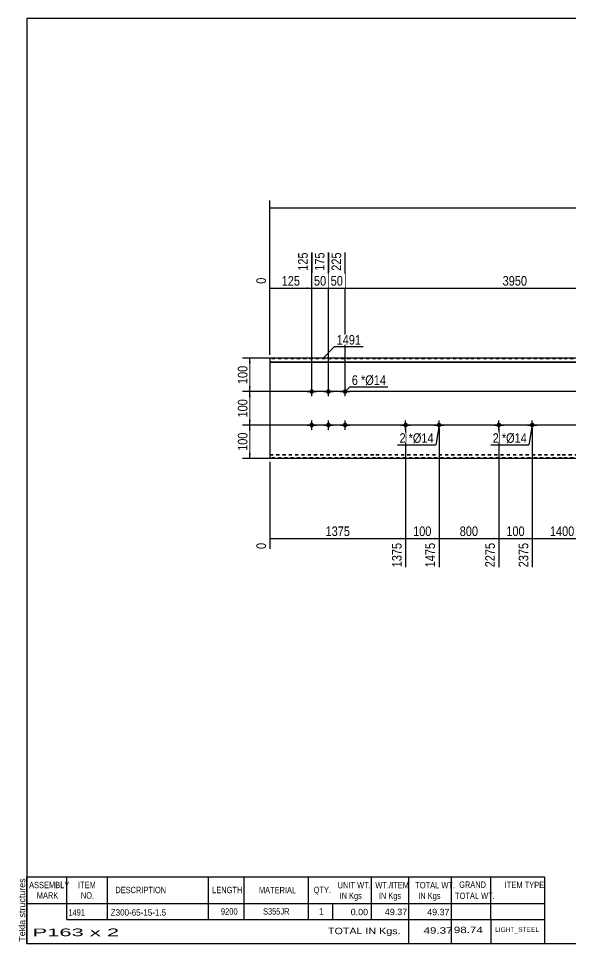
# Model space of a CAD drawing. Header units: millimetres. Extents: x -75 to 327, y -160 to 117.
# Drawn here: x -75.3 to 90, y -160.3 to 116.8 of the extents above; entities that cross this region are included whole.
import ezdxf

# ---------------------------------------------------------------- set-up
doc = ezdxf.new("R2010")
doc.units = ezdxf.units.MM
doc.linetypes.add('DXK_LINE_DOT1', pattern=[1.8814, 0.9407, -0.9407])
doc.styles.add('Arial', font='ARIAL.TTF', dxfattribs={"height": 0.2})
doc.styles.add('Arial Narrow', font='ARIALN.TTF', dxfattribs={"height": 0.2})

# ---------------------------------------------------------------- blocks, each defined once
blk = doc.blocks.new('Unknown-629092003-1742')
at = {"color": 5, "linetype": 'Continuous'}
for p, q in [((327.25, 116.75), (-72.75, 116.75)), ((-72.75, 116.75), (-72.75, -160.25)), ((327.25, -160.25), (327.25, 116.75)), ((-72.75, -160.25), (327.25, -160.25))]:
    blk.add_line(p, q, dxfattribs=at)
at = {"color": 174, "linetype": 'Continuous', "style": 'Arial'}
blk.add_text('Tekla structures', height=1.9102, rotation=90, dxfattribs=at).set_placement((-73.25, -159.75))
blk = doc.blocks.new('Bolt-629092003-1223 - 1203')
at = {"linetype": 'Continuous'}
for points in [[(11.8, 5, -1), (13.2, 5, -1)], [(16.8, 5, -1), (18.2, 5, -1)], [(21.8, 5, -1), (23.2, 5, -1)], [(11.8, -5, -1), (13.2, -5, -1)], [(16.8, -5, -1), (18.2, -5, -1)], [(21.8, -5, -1), (23.2, -5, -1)]]:
    blk.add_hatch(color=3, dxfattribs=at).paths.add_polyline_path(points)
at = {"color": 3, "linetype": 'Continuous'}
for p, q in [((12.5, 3.6), (12.5, 6.4)), ((17.5, 3.6), (17.5, 6.4)), ((22.5, 3.6), (22.5, 6.4)), ((11.1, 5), (13.9, 5)), ((16.1, 5), (18.9, 5)), ((21.1, 5), (23.9, 5)), ((11.1, -5), (13.9, -5)), ((12.5, -6.4), (12.5, -3.6)), ((16.1, -5), (18.9, -5)), ((17.5, -6.4), (17.5, -3.6)), ((21.1, -5), (23.9, -5)), ((22.5, -6.4), (22.5, -3.6))]:
    blk.add_line(p, q, dxfattribs=at)
blk = doc.blocks.new('Part-629092003-1218 - 1203')
at = {"color": 2, "linetype": 'Continuous'}
for p, q in [((0, 15), (0, -15)), ((31.6, 15), (0, 15)), ((0, 13.94), (31.6, 13.94)), ((59.5, 15), (31.7, 15)), ((31.7, 13.94), (59.5, 13.94)), ((87.4, 15), (59.6, 15)), ((59.6, 13.94), (87.4, 13.94)), ((115.3, 15), (87.5, 15)), ((87.5, 13.94), (115.3, 13.94)), ((132.8, 15), (115.4, 15)), ((115.4, 13.94), (132.8, 13.94)), ((160.7, 15), (132.9, 15)), ((132.9, 13.94), (160.7, 13.94)), ((188.6, 15), (160.8, 15)), ((160.8, 13.94), (188.6, 13.94)), ((206.89, 15), (188.7, 15)), ((188.7, 13.94), (206.89, 13.94)), ((246.59, 15), (206.99, 15)), ((206.99, 13.94), (246.59, 13.94)), ((258.28, 15), (246.69, 15)), ((246.69, 13.94), (258.28, 13.94)), ((258.28, 13.94), (258.28, 15)), ((258.28, -15), (258.28, 13.94)), ((0, 13.83), (31.6, 13.83)), ((31.7, 13.83), (59.5, 13.83)), ((59.6, 13.83), (87.4, 13.83)), ((87.5, 13.83), (115.3, 13.83)), ((115.4, 13.83), (132.8, 13.83)), ((132.9, 13.83), (160.7, 13.83)), ((160.8, 13.83), (188.6, 13.83)), ((188.7, 13.83), (206.89, 13.83)), ((206.99, 13.83), (246.59, 13.83)), ((246.69, 13.83), (258.28, 13.83)), ((31.6, -15), (0, -15)), ((59.5, -15), (31.7, -15)), ((87.4, -15), (59.6, -15)), ((115.3, -15), (87.5, -15)), ((132.8, -15), (115.4, -15)), ((160.7, -15), (132.9, -15)), ((188.6, -15), (160.8, -15)), ((206.89, -15), (188.7, -15)), ((246.59, -15), (206.99, -15)), ((258.28, -15), (246.69, -15))]:
    blk.add_line(p, q, dxfattribs=at)
at = {"color": 7, "linetype": 'DXK_LINE_DOT1'}
for p, q in [((31.6, 14.85), (0, 14.85)), ((59.5, 14.85), (31.7, 14.85)), ((87.4, 14.85), (59.6, 14.85)), ((115.3, 14.85), (87.5, 14.85)), ((132.8, 14.85), (115.4, 14.85)), ((160.7, 14.85), (132.9, 14.85)), ((188.6, 14.85), (160.8, 14.85)), ((206.89, 14.85), (188.7, 14.85)), ((246.59, 14.85), (206.99, 14.85)), ((258.28, 14.85), (246.69, 14.85)), ((0, -13.83), (31.6, -13.83)), ((31.7, -13.83), (59.5, -13.83)), ((59.6, -13.83), (87.4, -13.83)), ((87.5, -13.83), (115.3, -13.83)), ((115.4, -13.83), (132.8, -13.83)), ((132.9, -13.83), (160.7, -13.83)), ((160.8, -13.83), (188.6, -13.83)), ((188.7, -13.83), (206.89, -13.83)), ((206.99, -13.83), (246.59, -13.83)), ((246.69, -13.83), (258.28, -13.83)), ((0, -13.94), (31.6, -13.94)), ((31.6, -14.85), (0, -14.85)), ((31.7, -13.94), (59.5, -13.94)), ((59.5, -14.85), (31.7, -14.85)), ((59.6, -13.94), (87.4, -13.94)), ((87.4, -14.85), (59.6, -14.85)), ((87.5, -13.94), (115.3, -13.94)), ((115.3, -14.85), (87.5, -14.85)), ((115.4, -13.94), (132.8, -13.94)), ((132.8, -14.85), (115.4, -14.85)), ((132.9, -13.94), (160.7, -13.94)), ((160.7, -14.85), (132.9, -14.85)), ((160.8, -13.94), (188.6, -13.94)), ((188.6, -14.85), (160.8, -14.85)), ((188.7, -13.94), (206.89, -13.94)), ((206.89, -14.85), (188.7, -14.85)), ((206.99, -13.94), (246.59, -13.94)), ((246.59, -14.85), (206.99, -14.85)), ((246.69, -13.94), (258.28, -13.94)), ((258.28, -14.85), (246.69, -14.85))]:
    blk.add_line(p, q, dxfattribs=at)
blk = doc.blocks.new('Bolt-629092003-1222 - 1203')
at = {"linetype": 'Continuous'}
for points in [[(68.5, -4.3, -1), (68.5, -5.7, -1)], [(78.5, -4.3, -1), (78.5, -5.7, -1)]]:
    blk.add_hatch(color=3, dxfattribs=at).paths.add_polyline_path(points)
at = {"color": 3, "linetype": 'Continuous'}
for p, q in [((67.1, -5), (69.9, -5)), ((68.5, -6.4), (68.5, -3.6)), ((77.1, -5), (79.9, -5)), ((78.5, -6.4), (78.5, -3.6))]:
    blk.add_line(p, q, dxfattribs=at)
blk = doc.blocks.new('Bolt-629092003-1228 - 1203')
at = {"linetype": 'Continuous'}
for points in [[(40.6, -4.3, -1), (40.6, -5.7, -1)], [(50.6, -4.3, -1), (50.6, -5.7, -1)]]:
    blk.add_hatch(color=3, dxfattribs=at).paths.add_polyline_path(points)
at = {"color": 3, "linetype": 'Continuous'}
for p, q in [((39.2, -5), (42, -5)), ((40.6, -6.4), (40.6, -3.6)), ((49.2, -5), (52, -5)), ((50.6, -6.4), (50.6, -3.6))]:
    blk.add_line(p, q, dxfattribs=at)
blk = doc.blocks.new('StraightDimension-629092003-1353 - 1203')
at = {"linetype": 'Continuous'}
for points in [[(-6.25, 3.5), (-6, 5), (-5.75, 3.5)], [(-5.75, -3.5), (-6, -5), (-6.25, -3.5)]]:
    blk.add_hatch(color=7, dxfattribs=at).paths.add_polyline_path(points)
at = {"color": 7, "linetype": 'Continuous'}
for p, q in [((196.79, 5), (-8.25, 5)), ((-6, -5), (-6, 5)), ((196.79, -5), (-8.25, -5))]:
    blk.add_line(p, q, dxfattribs=at)
at = {"color": 0}
blk.add_wipeout([(-6.15, 3.34), (-10.35, 3.34), (-10.35, -3.34), (-6.15, -3.34)], dxfattribs=at)
at = {"color": 3, "style": 'Arial Narrow'}
blk.add_text('100', height=2.863, rotation=90.0002, dxfattribs=at).set_placement((-6.75, -2.74))
blk = doc.blocks.new('StraightDimension-629092003-1270 - 1203')
at = {"linetype": 'Continuous'}
blk.add_hatch(color=7, dxfattribs=at).paths.add_polyline_path([(77, -38.75), (78.5, -39), (77, -39.25)])
at = {"color": 7, "linetype": 'Continuous'}
for p, q in [((68.5, -6), (68.5, -47.61)), ((78.5, -6), (78.5, -47.61)), ((68.5, -39), (78.5, -39))]:
    blk.add_line(p, q, dxfattribs=at)
at = {"color": 0}
blk.add_wipeout([(76.84, -38.85), (76.84, -34.65), (70.15, -34.65), (70.15, -38.85)], dxfattribs=at)
at = {"color": 3, "style": 'Arial Narrow'}
blk.add_text('100', height=2.863, dxfattribs=at).set_placement((70.75, -38.25))
at = {"color": 0, "linetype": 'Continuous'}
blk.add_wipeout([(77.9, -39.7), (73.7, -39.7), (73.7, -48.21), (77.9, -48.21)], dxfattribs=at)
at = {"color": 3, "linetype": 'Continuous', "style": 'Arial Narrow'}
blk.add_text('2375', height=2.863, rotation=90.0002, dxfattribs=at).set_placement((77.3, -47.61))
blk = doc.blocks.new('StraightDimension-629092003-1269 - 1203')
at = {"linetype": 'Continuous'}
blk.add_hatch(color=7, dxfattribs=at).paths.add_polyline_path([(94.9, -38.75), (96.4, -39), (94.9, -39.25)])
at = {"color": 7, "linetype": 'Continuous'}
for p, q in [((78.5, -6), (78.5, -47.61)), ((96.4, -6), (96.4, -47.61)), ((78.5, -39), (96.4, -39))]:
    blk.add_line(p, q, dxfattribs=at)
at = {"color": 0}
blk.add_wipeout([(91.7, -38.85), (91.7, -34.65), (83.19, -34.65), (83.19, -38.85)], dxfattribs=at)
at = {"color": 3, "style": 'Arial Narrow'}
blk.add_text('1400', height=2.863, dxfattribs=at).set_placement((83.79, -38.25))
at = {"color": 0, "linetype": 'Continuous'}
blk.add_wipeout([(95.8, -39.7), (91.6, -39.7), (91.6, -48.21), (95.8, -48.21)], dxfattribs=at)
at = {"color": 3, "linetype": 'Continuous', "style": 'Arial Narrow'}
blk.add_text('3775', height=2.863, rotation=90.0002, dxfattribs=at).set_placement((95.2, -47.61))
blk = doc.blocks.new('StraightDimension-629092003-1384 - 1203')
at = {"linetype": 'Continuous'}
for points in [[(1.5, 59.75), (0, 60), (1.5, 60.25)], [(256.78, 60.25), (258.28, 60), (256.78, 59.75)]]:
    blk.add_hatch(color=7, dxfattribs=at).paths.add_polyline_path(points)
at = {"color": 7, "linetype": 'Continuous'}
for p, q in [((0, 16), (0, 62.25)), ((258.28, 16), (258.28, 62.25)), ((0, 60), (258.28, 60))]:
    blk.add_line(p, q, dxfattribs=at)
at = {"color": 0}
blk.add_wipeout([(133.4, 60.15), (133.4, 64.35), (124.89, 64.35), (124.89, 60.15)], dxfattribs=at)
at = {"color": 3, "style": 'Arial Narrow'}
blk.add_text('9200', height=2.863, dxfattribs=at).set_placement((125.49, 60.75))
blk = doc.blocks.new('StraightDimension-629092003-1271 - 1203')
at = {"linetype": 'Continuous'}
blk.add_hatch(color=7, dxfattribs=at).paths.add_polyline_path([(67, -38.75), (68.5, -39), (67, -39.25)])
at = {"color": 7, "linetype": 'Continuous'}
for p, q in [((50.6, -6), (50.6, -47.61)), ((68.5, -6), (68.5, -47.61)), ((50.6, -39), (68.5, -39))]:
    blk.add_line(p, q, dxfattribs=at)
at = {"color": 0}
blk.add_wipeout([(62.89, -38.85), (62.89, -34.65), (56.2, -34.65), (56.2, -38.85)], dxfattribs=at)
at = {"color": 3, "style": 'Arial Narrow'}
blk.add_text('800', height=2.863, dxfattribs=at).set_placement((56.8, -38.25))
at = {"color": 0, "linetype": 'Continuous'}
blk.add_wipeout([(67.9, -39.7), (63.7, -39.7), (63.7, -48.21), (67.9, -48.21)], dxfattribs=at)
at = {"color": 3, "linetype": 'Continuous', "style": 'Arial Narrow'}
blk.add_text('2275', height=2.863, rotation=90.0002, dxfattribs=at).set_placement((67.3, -47.61))
blk = doc.blocks.new('StraightDimension-629092003-1272 - 1203')
at = {"linetype": 'Continuous'}
blk.add_hatch(color=7, dxfattribs=at).paths.add_polyline_path([(49.1, -38.75), (50.6, -39), (49.1, -39.25)])
at = {"color": 7, "linetype": 'Continuous'}
for p, q in [((40.6, -6), (40.6, -47.61)), ((50.6, -6), (50.6, -47.61)), ((40.6, -39), (50.6, -39))]:
    blk.add_line(p, q, dxfattribs=at)
at = {"color": 0}
blk.add_wipeout([(48.94, -38.85), (48.94, -34.65), (42.25, -34.65), (42.25, -38.85)], dxfattribs=at)
at = {"color": 3, "style": 'Arial Narrow'}
blk.add_text('100', height=2.863, dxfattribs=at).set_placement((42.85, -38.25))
at = {"color": 0, "linetype": 'Continuous'}
blk.add_wipeout([(50, -39.7), (45.8, -39.7), (45.8, -48.21), (50, -48.21)], dxfattribs=at)
at = {"color": 3, "linetype": 'Continuous', "style": 'Arial Narrow'}
blk.add_text('1475', height=2.863, rotation=90.0002, dxfattribs=at).set_placement((49.4, -47.61))
blk = doc.blocks.new('StraightDimension-629092003-1273 - 1203')
at = {"linetype": 'Continuous'}
blk.add_hatch(color=7, dxfattribs=at).paths.add_polyline_path([(39.1, -38.75), (40.6, -39), (39.1, -39.25)])
at = {"color": 7, "linetype": 'Continuous'}
for p, q in [((40.6, -6), (40.6, -47.61)), ((0, -16), (0, -42.13)), ((0, -39), (40.6, -39))]:
    blk.add_line(p, q, dxfattribs=at)
at = {"color": 0}
blk.add_wipeout([(24.55, -38.85), (24.55, -34.65), (16.04, -34.65), (16.04, -38.85)], dxfattribs=at)
at = {"color": 0, "linetype": 'Continuous'}
for points in [[(-0.6, -39.7), (-4.8, -39.7), (-4.8, -42.73), (-0.6, -42.73)], [(40, -39.7), (35.8, -39.7), (35.8, -48.21), (40, -48.21)]]:
    blk.add_wipeout(points, dxfattribs=at)
at = {"color": 3, "style": 'Arial Narrow'}
blk.add_text('1375', height=2.863, dxfattribs=at).set_placement((16.64, -38.25))
at = {"color": 3, "linetype": 'Continuous', "style": 'Arial Narrow'}
for s, height, p in [('0', 2.86, (-1.2, -42.13)), ('1375', 2.863, (39.4, -47.61))]:
    blk.add_text(s, height=height, rotation=90.0002, dxfattribs=at).set_placement(p)
blk = doc.blocks.new('StraightDimension-629092003-1314 - 1203')
at = {"linetype": 'Continuous'}
blk.add_hatch(color=7, dxfattribs=at).paths.add_polyline_path([(122.6, 36.25), (124.1, 36), (122.6, 35.75)])
at = {"color": 7, "linetype": 'Continuous'}
for p, q in [((22.5, 6), (22.5, 46.68)), ((124.1, 6), (124.1, 44.61)), ((22.5, 36), (124.1, 36))]:
    blk.add_line(p, q, dxfattribs=at)
at = {"color": 0, "linetype": 'Continuous'}
blk.add_wipeout([(123.5, 45.21), (119.3, 45.21), (119.3, 36.7), (123.5, 36.7)], dxfattribs=at)
at = {"color": 0}
blk.add_wipeout([(77.55, 36.15), (77.55, 40.35), (69.04, 40.35), (69.04, 36.15)], dxfattribs=at)
at = {"color": 3, "linetype": 'Continuous', "style": 'Arial Narrow'}
blk.add_text('4175', height=2.863, rotation=90.0002, dxfattribs=at).set_placement((122.9, 37.3))
at = {"color": 3, "style": 'Arial Narrow'}
blk.add_text('3950', height=2.863, dxfattribs=at).set_placement((69.64, 36.75))
blk = doc.blocks.new('StraightDimension-629092003-1315 - 1203')
at = {"linetype": 'Continuous'}
blk.add_hatch(color=7, dxfattribs=at).paths.add_polyline_path([(21, 36.25), (22.5, 36), (21, 35.75)])
at = {"color": 7, "linetype": 'Continuous'}
for p, q in [((17.5, 6), (17.5, 46.68)), ((22.5, 6), (22.5, 46.68)), ((17.5, 36), (22.5, 36))]:
    blk.add_line(p, q, dxfattribs=at)
at = {"color": 0}
blk.add_wipeout([(22.43, 36.15), (22.43, 40.35), (17.57, 40.35), (17.57, 36.15)], dxfattribs=at)
at = {"color": 0, "linetype": 'Continuous'}
blk.add_wipeout([(21.9, 47.28), (17.7, 47.28), (17.7, 40.6), (21.9, 40.6)], dxfattribs=at)
at = {"color": 3, "linetype": 'Continuous', "style": 'Arial Narrow'}
blk.add_text('225', height=2.863, rotation=90.0002, dxfattribs=at).set_placement((21.3, 41.2))
at = {"color": 3, "style": 'Arial Narrow'}
blk.add_text('50', height=2.863, dxfattribs=at).set_placement((18.17, 36.75))
blk = doc.blocks.new('StraightDimension-629092003-1316 - 1203')
at = {"linetype": 'Continuous'}
blk.add_hatch(color=7, dxfattribs=at).paths.add_polyline_path([(16, 36.25), (17.5, 36), (16, 35.75)])
at = {"color": 7, "linetype": 'Continuous'}
for p, q in [((12.5, 6), (12.5, 46.68)), ((17.5, 6), (17.5, 46.68)), ((12.5, 36), (17.5, 36))]:
    blk.add_line(p, q, dxfattribs=at)
at = {"color": 0}
blk.add_wipeout([(17.43, 36.15), (17.43, 40.35), (12.57, 40.35), (12.57, 36.15)], dxfattribs=at)
at = {"color": 0, "linetype": 'Continuous'}
blk.add_wipeout([(16.9, 47.28), (12.7, 47.28), (12.7, 40.6), (16.9, 40.6)], dxfattribs=at)
at = {"color": 3, "linetype": 'Continuous', "style": 'Arial Narrow'}
blk.add_text('175', height=2.863, rotation=90.0002, dxfattribs=at).set_placement((16.3, 41.2))
at = {"color": 3, "style": 'Arial Narrow'}
blk.add_text('50', height=2.863, dxfattribs=at).set_placement((13.17, 36.75))
blk = doc.blocks.new('StraightDimension-629092003-1317 - 1203')
at = {"linetype": 'Continuous'}
blk.add_hatch(color=7, dxfattribs=at).paths.add_polyline_path([(11, 36.25), (12.5, 36), (11, 35.75)])
at = {"color": 7, "linetype": 'Continuous'}
for p, q in [((12.5, 6), (12.5, 46.68)), ((0, 16), (0, 39.13)), ((0, 36), (12.5, 36))]:
    blk.add_line(p, q, dxfattribs=at)
at = {"color": 0, "linetype": 'Continuous'}
blk.add_wipeout([(-0.6, 39.73), (-4.8, 39.73), (-4.8, 36.7), (-0.6, 36.7)], dxfattribs=at)
at = {"color": 0}
blk.add_wipeout([(9.59, 36.15), (9.59, 40.35), (2.91, 40.35), (2.91, 36.15)], dxfattribs=at)
at = {"color": 3, "linetype": 'Continuous', "style": 'Arial Narrow'}
blk.add_text('0', height=2.86, rotation=90.0002, dxfattribs=at).set_placement((-1.2, 37.3))
at = {"color": 0, "linetype": 'Continuous'}
blk.add_wipeout([(11.9, 47.28), (7.7, 47.28), (7.7, 40.6), (11.9, 40.6)], dxfattribs=at)
at = {"color": 3, "linetype": 'Continuous', "style": 'Arial Narrow'}
blk.add_text('125', height=2.863, rotation=90.0002, dxfattribs=at).set_placement((11.3, 41.2))
at = {"color": 3, "style": 'Arial Narrow'}
blk.add_text('125', height=2.863, dxfattribs=at).set_placement((3.51, 36.75))
blk = doc.blocks.new('StraightDimension-629092003-1352 - 1203')
at = {"linetype": 'Continuous'}
for points in [[(-6.25, 13.5), (-6, 15), (-5.75, 13.5)], [(-5.75, 6.5), (-6, 5), (-6.25, 6.5)]]:
    blk.add_hatch(color=7, dxfattribs=at).paths.add_polyline_path(points)
at = {"color": 7, "linetype": 'Continuous'}
for p, q in [((11.5, 15), (-8.25, 15)), ((-6, 5), (-6, 15)), ((196.79, 5), (-8.25, 5))]:
    blk.add_line(p, q, dxfattribs=at)
at = {"color": 0}
blk.add_wipeout([(-6.15, 13.34), (-10.35, 13.34), (-10.35, 6.66), (-6.15, 6.66)], dxfattribs=at)
at = {"color": 3, "style": 'Arial Narrow'}
blk.add_text('100', height=2.863, rotation=90.0002, dxfattribs=at).set_placement((-6.75, 7.26))
blk = doc.blocks.new('StraightDimension-629092003-1354 - 1203')
at = {"linetype": 'Continuous'}
for points in [[(-6.25, -6.5), (-6, -5), (-5.75, -6.5)], [(-5.75, -13.5), (-6, -15), (-6.25, -13.5)]]:
    blk.add_hatch(color=7, dxfattribs=at).paths.add_polyline_path(points)
at = {"color": 7, "linetype": 'Continuous'}
for p, q in [((196.79, -5), (-8.25, -5)), ((-6, -15), (-6, -5)), ((11.5, -15), (-8.25, -15))]:
    blk.add_line(p, q, dxfattribs=at)
at = {"color": 0}
blk.add_wipeout([(-6.15, -6.66), (-10.35, -6.66), (-10.35, -13.34), (-6.15, -13.34)], dxfattribs=at)
at = {"color": 3, "style": 'Arial Narrow'}
blk.add_text('100', height=2.863, rotation=90.0002, dxfattribs=at).set_placement((-6.75, -12.74))
blk = doc.blocks.new('CBS_BOM-629092003-1797')
at = {"color": 7, "linetype": 'Continuous'}
for p, q in [((-72.78, -148.28), (-72.78, -140.28)), ((-72.78, -140.28), (82.14, -140.28)), ((-60.78, -148.28), (-60.78, -140.28)), ((-48.59, -148.28), (-48.59, -140.28)), ((-18.43, -148.28), (-18.43, -140.28)), ((-7.75, -148.28), (-7.75, -140.28)), ((11.57, -148.28), (11.57, -140.28)), ((30.37, -148.28), (30.37, -140.28)), ((41.58, -148.28), (41.58, -140.28)), ((54.37, -148.28), (54.37, -140.28)), ((66.12, -148.28), (66.12, -140.28)), ((82.14, -140.29), (82.14, -148.27)), ((-72.78, -148.28), (82.14, -148.28)), ((-72.78, -153.08), (-72.78, -148.28)), ((-60.78, -153.08), (-60.78, -148.28)), ((-48.59, -153.08), (-48.59, -148.28)), ((-18.43, -153.08), (-18.43, -148.28)), ((-7.75, -153.08), (-7.75, -148.28)), ((11.57, -153.08), (11.57, -148.28)), ((18.83, -153.08), (18.83, -148.28)), ((30.37, -153.08), (30.37, -148.28)), ((41.58, -153.08), (41.58, -148.28)), ((54.37, -153.08), (54.37, -148.28)), ((66.14, -153.08), (66.14, -148.28)), ((82.14, -148.28), (82.14, -153.08)), ((-72.78, -160.28), (-72.78, -153.1)), ((-60.78, -153.08), (82.14, -153.08)), ((41.58, -160.28), (41.58, -153.1)), ((54.37, -160.28), (54.37, -153.1)), ((66.18, -160.28), (66.18, -153.1)), ((82.14, -153.08), (82.14, -160.28)), ((-72.78, -160.28), (82.14, -160.28))]:
    blk.add_line(p, q, dxfattribs=at)
at = {"color": 3, "linetype": 'Continuous', "style": 'Arial'}
for s, height, width, p in [('ASSEMBLY', 1.91, 0.7, (-72.1, -143.71)), ('ITEM', 1.91, 0.8, (-57.45, -143.71)), ('DESCRIPTION', 1.9102, 0.8, (-46.27, -145.21)), ('LENGTH', 1.91, 0.7, (-17.32, -145.21)), ('MATERIAL', 1.91, 0.8, (-3.3, -145.26)), ('QTY.', 1.91, 0.8, (13.09, -145.18)), ('UNIT WT.', 1.91, 0.7, (20.26, -143.78)), ('WT./ITEM', 1.91, 0.7, (31.55, -143.78)), ('TOTAL WT.', 1.91, 0.7, (43.49, -143.78)), ('GRAND', 1.91, 0.8, (56.64, -143.62)), ('ITEM TYPE', 1.91, 0.7, (70.28, -143.7)), ('MARK', 1.91, 0.8, (-69.78, -146.84)), ('NO.', 1.91, 0.8, (-56.6, -146.84)), ('IN Kgs', 1.91, 0.8, (20.84, -146.92)), ('IN Kgs', 1.91, 0.8, (32.59, -146.92)), ('IN Kgs', 1.91, 0.8, (44.38, -146.92)), ('TOTAL WT.', 1.91, 0.7, (55.38, -146.96))]:
    blk.add_text(s, height=height, dxfattribs=dict(at, width=width)).set_placement(p)
at = {"color": 7, "linetype": 'Continuous', "style": 'Arial'}
for s, height, width, p in [('1491', 1.91, 0.8, (-60.32, -151.93)), ('Z300-65-15-1.5', 1.9102, 0.9, (-47.65, -151.93)), ('9200', 1.91, 0.85, (-14.71, -151.65)), ('S355JR', 1.91, 0.8, (-2.06, -151.62))]:
    blk.add_text(s, height=height, dxfattribs=dict(at, width=width)).set_placement(p)
for s, p in [('1', (14.66, -151.62)), ('0.00', (24.17, -151.81)), ('49.37', (34.39, -151.78)), ('49.37', (47.06, -151.81))]:
    blk.add_text(s, height=1.91, dxfattribs=at).set_placement(p)
at = {"color": 6, "linetype": 'Continuous', "style": 'Arial'}
for s, height, width, p in [('P163 x 2', 2.292, 2.05, (-71.06, -158.09)), ('TOTAL IN Kgs.', 1.9102, 1.2, (17.38, -157.48)), ('49.37', 1.91, 1.3, (45.97, -157.33)), ('98.74', 1.91, 1.3, (55.04, -157.17))]:
    blk.add_text(s, height=height, dxfattribs=dict(at, width=width)).set_placement(p)
blk.add_text('LIGHT_STEEL', height=1.4135, dxfattribs=at).set_placement((67.39, -156.83))
blk = doc.blocks.new('Mark-629092003-1408 - 1203')
at = {"color": 0}
blk.add_wipeout([(40.61, -10.33), (40.61, -7.33), (38.78, -7.33), (38.78, -10.33)], dxfattribs=at)
blk.add_wipeout([(40.61, -10.33), (40.61, -7.33), (38.78, -7.33), (38.78, -10.33)], dxfattribs=at)
blk.add_wipeout([(42.78, -10.33), (42.78, -7.33), (41.51, -7.33), (41.51, -10.33)], dxfattribs=at)
blk.add_wipeout([(42.78, -10.33), (42.78, -7.33), (41.51, -7.33), (41.51, -10.33)], dxfattribs=at)
at = {"color": 3, "style": 'Arial Narrow'}
blk.add_text('2', height=2.86, dxfattribs=at).set_placement((38.78, -10.33))
at = {"color": 0}
blk.add_wipeout([(49, -10.33), (49, -7.33), (42.78, -7.33), (42.78, -10.33)], dxfattribs=at)
blk.add_wipeout([(49, -10.33), (49, -7.33), (42.78, -7.33), (42.78, -10.33)], dxfattribs=at)
at = {"color": 7, "linetype": 'Continuous'}
for p in [(50.6, -5), (38.18, -10.93)]:
    blk.add_line(p, (49.6, -10.93), dxfattribs=at)
at = {"color": 3, "style": 'Arial Narrow'}
for s, height, p in [('*', 2.86, (41.51, -10.33)), ('Ø14', 2.863, (42.78, -10.33))]:
    blk.add_text(s, height=height, dxfattribs=at).set_placement(p)
blk = doc.blocks.new('Mark-629092003-1387 - 1203')
at = {"color": 0}
blk.add_wipeout([(27.27, 19.09), (27.27, 22.09), (19.96, 22.09), (19.96, 19.09)], dxfattribs=at)
blk.add_wipeout([(27.27, 19.09), (27.27, 22.09), (19.96, 22.09), (19.96, 19.09)], dxfattribs=at)
at = {"color": 7, "linetype": 'Continuous'}
for p, q in [((15.82, 14.95), (19.36, 18.49)), ((19.36, 18.49), (27.87, 18.49))]:
    blk.add_line(p, q, dxfattribs=at)
at = {"color": 3, "style": 'Arial Narrow'}
blk.add_text('1491', height=2.863, dxfattribs=at).set_placement((19.96, 19.09))
blk = doc.blocks.new('Mark-629092003-1404 - 1203')
at = {"color": 0}
blk.add_wipeout([(68.51, -10.33), (68.51, -7.33), (66.68, -7.33), (66.68, -10.33)], dxfattribs=at)
blk.add_wipeout([(68.51, -10.33), (68.51, -7.33), (66.68, -7.33), (66.68, -10.33)], dxfattribs=at)
blk.add_wipeout([(70.68, -10.33), (70.68, -7.33), (69.41, -7.33), (69.41, -10.33)], dxfattribs=at)
blk.add_wipeout([(70.68, -10.33), (70.68, -7.33), (69.41, -7.33), (69.41, -10.33)], dxfattribs=at)
at = {"color": 3, "style": 'Arial Narrow'}
blk.add_text('2', height=2.86, dxfattribs=at).set_placement((66.68, -10.33))
at = {"color": 0}
blk.add_wipeout([(76.9, -10.33), (76.9, -7.33), (70.68, -7.33), (70.68, -10.33)], dxfattribs=at)
blk.add_wipeout([(76.9, -10.33), (76.9, -7.33), (70.68, -7.33), (70.68, -10.33)], dxfattribs=at)
at = {"color": 7, "linetype": 'Continuous'}
for p in [(78.5, -5), (66.08, -10.93)]:
    blk.add_line(p, (77.5, -10.93), dxfattribs=at)
at = {"color": 3, "style": 'Arial Narrow'}
for s, height, p in [('*', 2.86, (69.41, -10.33)), ('Ø14', 2.863, (70.68, -10.33))]:
    blk.add_text(s, height=height, dxfattribs=at).set_placement(p)
blk = doc.blocks.new('Mark-629092003-1405 - 1203')
at = {"color": 0}
blk.add_wipeout([(26.34, 7.01), (26.34, 10.01), (24.51, 10.01), (24.51, 7.01)], dxfattribs=at)
blk.add_wipeout([(26.34, 7.01), (26.34, 10.01), (24.51, 10.01), (24.51, 7.01)], dxfattribs=at)
at = {"color": 7, "linetype": 'Continuous'}
blk.add_line((22.5, 5), (23.91, 6.41), dxfattribs=at)
at = {"color": 0}
blk.add_wipeout([(28.52, 7.01), (28.52, 10.01), (27.24, 10.01), (27.24, 7.01)], dxfattribs=at)
blk.add_wipeout([(28.52, 7.01), (28.52, 10.01), (27.24, 10.01), (27.24, 7.01)], dxfattribs=at)
at = {"color": 3, "style": 'Arial Narrow'}
blk.add_text('6', height=2.86, dxfattribs=at).set_placement((24.51, 7.01))
at = {"color": 0}
blk.add_wipeout([(34.73, 7.01), (34.73, 10.01), (28.52, 10.01), (28.52, 7.01)], dxfattribs=at)
blk.add_wipeout([(34.73, 7.01), (34.73, 10.01), (28.52, 10.01), (28.52, 7.01)], dxfattribs=at)
at = {"color": 7, "linetype": 'Continuous'}
blk.add_line((23.91, 6.41), (35.33, 6.41), dxfattribs=at)
at = {"color": 3, "style": 'Arial Narrow'}
for s, height, p in [('*', 2.86, (27.24, 7.01)), ('Ø14', 2.863, (28.52, 7.01))]:
    blk.add_text(s, height=height, dxfattribs=at).set_placement(p)

msp = doc.modelspace()

# ---------------------------------------------------------------- block references
for name in ['Unknown-629092003-1742', 'Part-629092003-1218 - 1203', 'Bolt-629092003-1223 - 1203', 'Bolt-629092003-1228 - 1203', 'Bolt-629092003-1222 - 1203', 'CBS_BOM-629092003-1797']:
    msp.add_blockref(name, (0, 0))

# ---------------------------------------------------------------- next in the draw order: block references
for name in ['StraightDimension-629092003-1384 - 1203', 'StraightDimension-629092003-1353 - 1203']:
    msp.add_blockref(name, (0, 0))

# ---------------------------------------------------------------- next in the draw order: block references
for name in ['StraightDimension-629092003-1314 - 1203', 'StraightDimension-629092003-1270 - 1203']:
    msp.add_blockref(name, (0, 0))

# ---------------------------------------------------------------- next in the draw order: block references
for name in ['StraightDimension-629092003-1315 - 1203', 'StraightDimension-629092003-1271 - 1203', 'StraightDimension-629092003-1269 - 1203']:
    msp.add_blockref(name, (0, 0))

# ---------------------------------------------------------------- next in the draw order: block references
for name in ['StraightDimension-629092003-1316 - 1203', 'StraightDimension-629092003-1272 - 1203']:
    msp.add_blockref(name, (0, 0))

# ---------------------------------------------------------------- next in the draw order: block references
for name in ['StraightDimension-629092003-1317 - 1203', 'StraightDimension-629092003-1273 - 1203']:
    msp.add_blockref(name, (0, 0))

# ---------------------------------------------------------------- next in the draw order: block references
for name in ['StraightDimension-629092003-1352 - 1203', 'StraightDimension-629092003-1354 - 1203']:
    msp.add_blockref(name, (0, 0))

# ---------------------------------------------------------------- next in the draw order: block references
for name in ['Mark-629092003-1387 - 1203', 'Mark-629092003-1405 - 1203', 'Mark-629092003-1408 - 1203', 'Mark-629092003-1404 - 1203']:
    msp.add_blockref(name, (0, 0))

doc.saveas('drawing.dxf')
